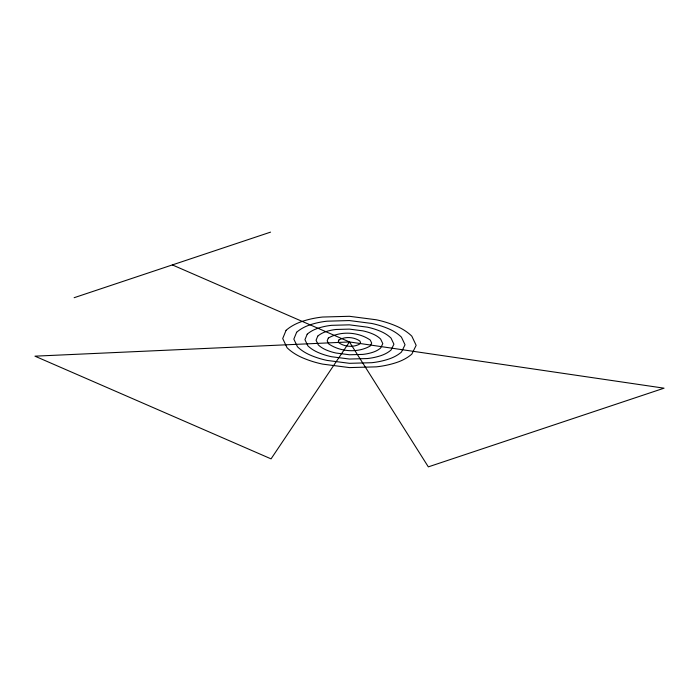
<?xml version="1.0" encoding="UTF-8"?>
<svg xmlns="http://www.w3.org/2000/svg" width="699" height="699" viewBox="0 0 699 699"><rect width="100%" height="100%" fill="white"/><g stroke="black" fill="none" stroke-linecap="round" stroke-linejoin="round"><path stroke-width="1.05" d="M349.439 341.942L271.055 458.867L34.95 356.167L349.439 341.942L664.05 388.181L428.33 466.871L349.439 341.942L172.356 264.921M74.138 297.704L270.565 232.129M286.074 330.321L282.711 338.543L287.053 347.726A48.799 32.337 5.3 0 0 302.291 357.678A76.436 50.643 5.3 0 0 322.693 364.127L349.491 367.595L376.28 366.853A76.436 50.643 5.3 0 0 396.656 362.484A48.799 32.337 5.3 0 0 411.851 354.078L416.158 345.341L411.816 336.158A48.799 32.337 5.3 0 0 396.578 326.206A76.436 50.643 5.3 0 0 376.176 319.758L349.378 316.289L322.589 317.031A76.436 50.643 5.3 0 0 302.213 321.4A51.822 34.338 5.3 0 0 286.074 330.321M296.638 332.261L293.833 339.111L297.451 346.765A40.673 26.946 5.3 0 0 310.146 355.057A63.696 42.202 5.3 0 0 327.149 360.431L349.483 363.323L371.807 362.702A63.696 42.202 5.3 0 0 388.784 359.059A40.673 26.946 5.3 0 0 401.453 352.06L405.036 344.773L401.418 337.119A40.673 26.946 5.3 0 0 388.723 328.827A63.696 42.202 5.3 0 0 371.719 323.454L349.386 320.561L327.062 321.182A63.696 42.202 5.3 0 0 310.085 324.825A43.181 28.615 5.3 0 0 296.638 332.261M307.193 334.201L304.947 339.679L307.848 345.804A32.538 21.555 5.3 0 0 318.01 352.436A50.957 33.762 5.3 0 0 331.606 356.735L349.474 359.041L367.333 358.552A50.957 33.762 5.3 0 0 380.92 355.634A32.538 21.555 5.3 0 0 391.047 350.033L393.921 344.205L391.021 338.08A32.538 21.555 5.3 0 0 380.868 331.448A50.957 33.762 5.3 0 0 367.263 327.149L349.395 324.843L331.536 325.332A50.957 33.762 5.3 0 0 317.958 328.25A34.548 22.892 5.3 0 0 307.193 334.201M317.757 336.132L316.07 340.247L318.246 344.834A24.404 16.173 5.3 0 0 325.865 349.815A38.218 25.321 5.3 0 0 336.062 353.039L349.465 354.769L362.86 354.402A38.218 25.321 5.3 0 0 373.048 352.209A24.404 16.173 5.3 0 0 380.64 348.015L382.799 343.637L380.623 339.05A24.404 16.173 5.3 0 0 373.004 334.07A38.218 25.321 5.3 0 0 362.807 330.845L349.404 329.115L336.009 329.482A38.218 25.321 5.3 0 0 325.821 331.676A25.907 17.169 5.3 0 0 317.757 336.132M328.312 338.071L327.193 340.806L328.644 343.873C340.404 351.92 357.801 353.17 370.243 345.988L371.676 343.078L370.225 340.011C358.36 331.903 340.797 330.688 328.312 338.071M338.875 340.002L338.316 341.374L339.041 342.903C344.922 346.931 353.615 347.552 359.836 343.96L360.553 342.51L359.828 340.981C353.895 336.918 345.114 336.315 338.875 340.002"/></g></svg>
